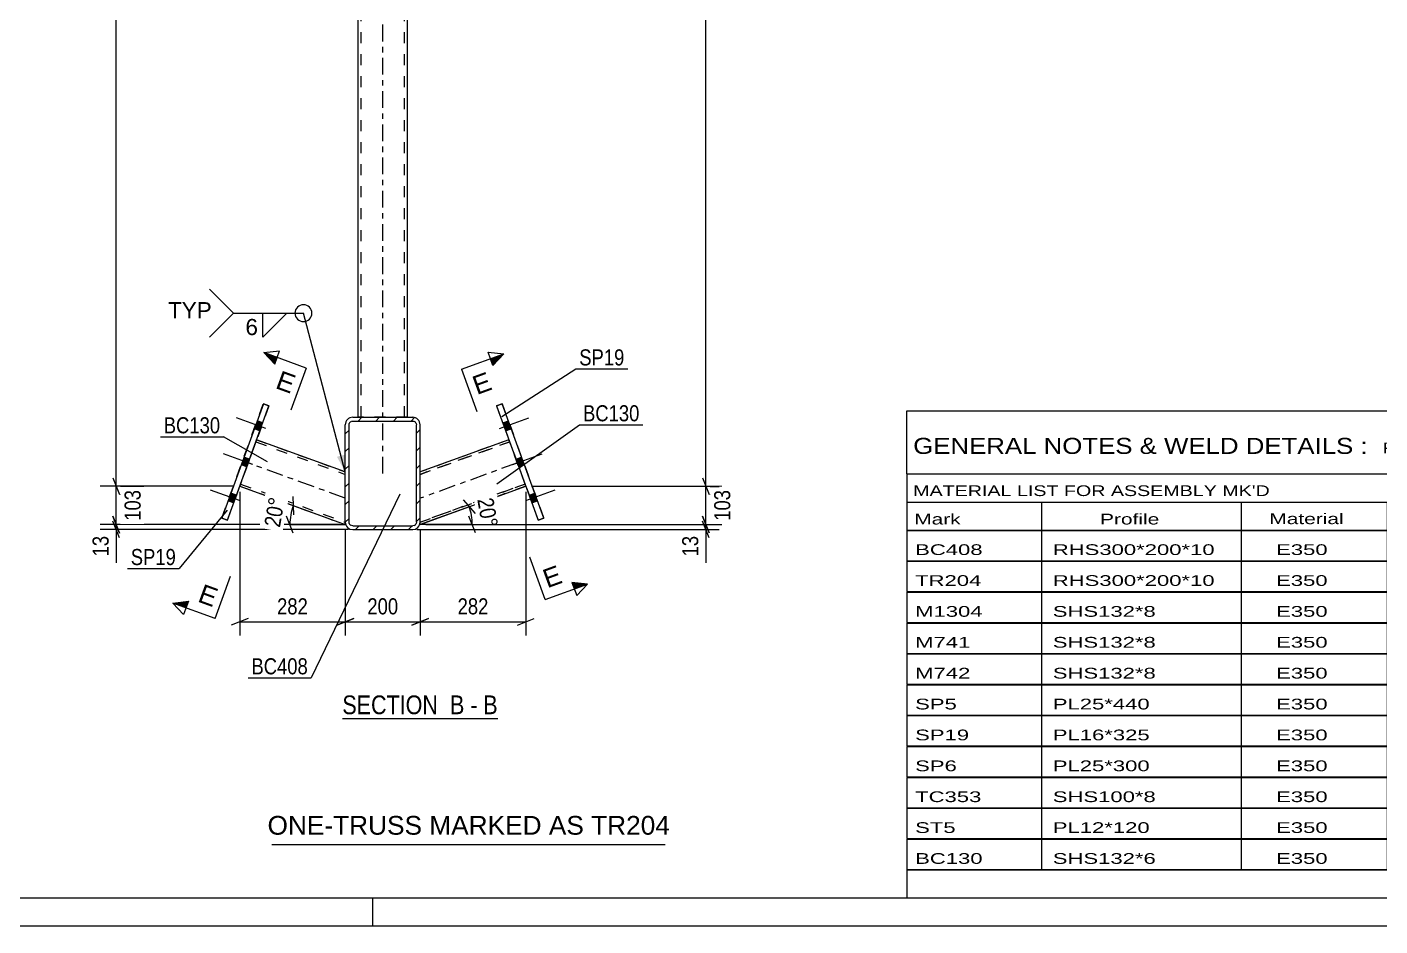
# Model space of a CAD drawing. Header units: millimetres. Extents: x 0 to 841, y 0 to 594.
# Drawn here: x 359.4 to 600.2, y 0 to 160.1 of the extents above; entities that cross this region are included whole.
import ezdxf

# ---------------------------------------------------------------- set-up
doc = ezdxf.new("R2010")
doc.units = ezdxf.units.MM
doc.linetypes.add('DXK_LINE_DOT2', pattern=[3.9198, 1.9599, -1.9599])
doc.linetypes.add('DXK_LINE_DOT3', pattern=[5.9187, 2.979, -0.9799, 0.9799, -0.9799])
doc.styles.add('Arial', font='ARIAL.TTF', dxfattribs={"height": 0.2})
doc.styles.add('Arial Narrow', font='ARIALN.TTF', dxfattribs={"height": 0.2})

# ---------------------------------------------------------------- blocks, each defined once
blk = doc.blocks.new('Unknown-570388081-1132')
at = {"color": 5, "linetype": 'Continuous'}
for p, q in [((5, 5), (836, 5)), ((421, 0), (421, 5)), ((0, 0), (841, 0))]:
    blk.add_line(p, q, dxfattribs=at)
blk = doc.blocks.new('Unknown-570388081-14 - 3584')
at = {"color": 6, "linetype": 'Continuous'}
blk.add_line((415.56, 36.96), (443.21, 36.96), dxfattribs=at)
at = {"color": 0, "linetype": 'Continuous'}
blk.add_wipeout([(433.67, 37.71), (433.67, 41.21), (415.56, 41.21), (415.56, 37.71)], dxfattribs=at)
at = {"color": 7, "linetype": 'Continuous', "style": 'Arial Narrow'}
blk.add_text('SECTION ', height=3.34, dxfattribs=at).set_placement((415.56, 37.71))
at = {"color": 0, "linetype": 'Continuous'}
blk.add_wipeout([(437.28, 37.71), (437.28, 41.21), (434.72, 41.21), (434.72, 37.71)], dxfattribs=at)
at = {"color": 7, "linetype": 'Continuous', "style": 'Arial Narrow'}
blk.add_text('B', height=3.34, dxfattribs=at).set_placement((434.72, 37.71))
at = {"color": 0, "linetype": 'Continuous'}
blk.add_wipeout([(439.6, 37.71), (439.6, 41.21), (438.33, 41.21), (438.33, 37.71)], dxfattribs=at)
at = {"color": 7, "linetype": 'Continuous', "style": 'Arial Narrow'}
blk.add_text('-', height=3.34, dxfattribs=at).set_placement((438.33, 37.71))
at = {"color": 0, "linetype": 'Continuous'}
blk.add_wipeout([(443.21, 37.71), (443.21, 41.21), (440.65, 41.21), (440.65, 37.71)], dxfattribs=at)
at = {"color": 7, "linetype": 'Continuous', "style": 'Arial Narrow'}
blk.add_text('B', height=3.34, dxfattribs=at).set_placement((440.65, 37.71))
blk = doc.blocks.new('Part-570388081-3654 - 3584')
at = {"color": 2, "linetype": 'Continuous'}
for p, q in [((445.2, 86.6), (429.41, 80.85)), ((429.41, 71.49), (448.21, 78.33)), ((429.41, 71.55), (429.41, 71.92)), ((429.41, 71.55), (429.41, 71.49)), ((429.41, 71.49), (429.41, 71.49))]:
    blk.add_line(p, q, dxfattribs=at)
at = {"color": 7, "linetype": 'DXK_LINE_DOT2'}
for p, q in [((445.2, 86.6), (429.41, 80.85)), ((429.41, 80.42), (445.34, 86.22)), ((445.34, 86.22), (429.41, 80.42)), ((448.21, 78.33), (445.2, 86.6)), ((429.41, 80.85), (429.41, 80.85)), ((429.41, 80.79), (429.41, 80.85)), ((429.41, 71.92), (429.41, 80.85)), ((429.41, 80.42), (429.41, 80.42)), ((429.41, 71.91), (448.07, 78.7)), ((448.07, 78.7), (429.41, 71.91)), ((448.21, 78.33), (429.41, 71.49)), ((429.41, 71.91), (429.41, 71.91)), ((429.41, 71.49), (429.41, 71.49))]:
    blk.add_line(p, q, dxfattribs=at)
at = {"color": 7, "linetype": 'DXK_LINE_DOT3'}
blk.add_line((446.7, 82.46), (429.41, 76.17), dxfattribs=at)
blk = doc.blocks.new('Part-570388081-3595 - 3584')
at = {"linetype": 'Continuous'}
h = blk.add_hatch(dxfattribs=at)
h.set_pattern_fill('', scale=0.7, style=0, pattern_type=0)
h.set_pattern_definition([(45, (416.0813, 71.9194), (-1.57154, 1.57154), [])])
h.paths.add_polyline_path([(416.08, 89.25), (416.08, 71.92), (416.18, 71.41), (416.47, 70.98), (416.9, 70.69), (417.41, 70.59), (428.08, 70.59), (428.59, 70.69), (429.02, 70.98), (429.31, 71.41), (429.41, 71.92), (429.41, 89.25), (429.31, 89.76), (429.02, 90.2), (428.59, 90.48), (428.08, 90.59), (417.41, 90.59), (416.9, 90.48), (416.47, 90.2), (416.18, 89.76)])
h.paths.add_polyline_path([(416.94, 89.72), (417.16, 89.87), (417.41, 89.92), (428.08, 89.92), (428.34, 89.87), (428.55, 89.72), (428.7, 89.51), (428.75, 89.25), (428.75, 71.92), (428.7, 71.66), (428.55, 71.45), (428.34, 71.3), (428.08, 71.25), (417.41, 71.25), (417.16, 71.3), (416.94, 71.45), (416.8, 71.66), (416.75, 71.92), (416.75, 89.25), (416.8, 89.51)])
at = {"color": 2, "linetype": 'Continuous'}
for p, q in [((416.18, 89.76), (416.08, 89.25)), ((416.08, 89.25), (416.08, 89.25)), ((416.08, 71.92), (416.08, 89.25)), ((416.75, 89.25), (416.8, 89.51)), ((416.75, 89.25), (416.75, 89.25)), ((416.75, 71.92), (416.75, 89.25)), ((417.41, 90.59), (416.9, 90.48)), ((417.16, 89.87), (417.41, 89.92)), ((417.41, 90.59), (417.41, 90.59)), ((417.41, 90.59), (428.08, 90.59)), ((417.41, 89.92), (417.41, 89.92)), ((417.41, 89.92), (428.08, 89.92)), ((428.08, 90.59), (428.08, 90.59)), ((428.59, 90.48), (428.08, 90.59)), ((428.08, 89.92), (428.08, 89.92)), ((428.08, 89.92), (428.34, 89.87)), ((428.7, 89.51), (428.75, 89.25)), ((428.75, 89.25), (428.75, 89.25)), ((428.75, 71.92), (428.75, 89.25)), ((429.41, 89.25), (429.31, 89.76)), ((429.41, 89.25), (429.41, 89.25)), ((429.41, 71.92), (429.41, 89.25)), ((416.08, 71.92), (416.08, 71.92)), ((416.08, 71.92), (416.18, 71.41)), ((416.75, 71.92), (416.75, 71.92)), ((416.8, 71.66), (416.75, 71.92)), ((416.9, 70.69), (417.41, 70.59)), ((417.41, 71.25), (417.16, 71.3)), ((417.41, 71.25), (417.41, 71.25)), ((417.41, 71.25), (428.08, 71.25)), ((417.41, 70.59), (417.41, 70.59)), ((417.41, 70.59), (428.08, 70.59)), ((428.34, 71.3), (428.08, 71.25)), ((428.08, 71.25), (428.08, 71.25)), ((428.08, 70.59), (428.59, 70.69)), ((428.08, 70.59), (428.08, 70.59)), ((428.75, 71.92), (428.7, 71.66)), ((428.75, 71.92), (428.75, 71.92)), ((429.31, 71.41), (429.41, 71.92)), ((429.41, 71.92), (429.41, 71.92))]:
    blk.add_line(p, q, dxfattribs=at)
for centre, radius, start, end in [((417.41, 89.25), 1.33, 112.5, 157.5), ((417.41, 89.25), 0.667, 112.5, 157.5), ((428.08, 89.25), 0.667, 22.5, 67.5), ((428.08, 89.25), 1.33, 22.5, 67.5), ((417.41, 71.92), 1.33, 202.5, 247.5), ((417.41, 71.92), 0.667, 202.5, 247.5), ((428.08, 71.92), 0.667, 292.5, 337.5), ((428.08, 71.92), 1.33, 292.5, 337.5)]:
    blk.add_arc(centre, radius, start, end, dxfattribs=at)
blk = doc.blocks.new('Part-570388081-3605 - 3584')
at = {"color": 7, "linetype": 'DXK_LINE_DOT3'}
blk.add_line((422.75, 80.59), (422.75, 293.25), dxfattribs=at)
at = {"color": 2, "linetype": 'Continuous'}
for p, q in [((418.35, 283.25), (418.35, 208.15)), ((427.15, 208.15), (427.15, 283.25)), ((418.35, 186.14), (418.35, 186.73)), ((427.15, 186.14), (427.15, 186.73)), ((418.35, 90.59), (418.35, 165.69)), ((427.15, 90.59), (427.15, 165.69))]:
    blk.add_line(p, q, dxfattribs=at)
at = {"color": 7, "linetype": 'DXK_LINE_DOT2'}
for p, q in [((418.35, 283.25), (427.15, 283.25)), ((418.43, 283.25), (418.35, 283.25)), ((418.88, 90.59), (418.88, 283.25)), ((426.61, 90.59), (426.61, 283.25)), ((418.35, 186.73), (418.35, 208.15)), ((427.15, 186.73), (427.15, 208.15)), ((418.35, 165.69), (418.35, 186.14)), ((427.15, 165.69), (427.15, 186.14)), ((418.35, 90.59), (418.35, 90.59)), ((418.35, 90.59), (427.15, 90.59)), ((427.15, 90.59), (418.35, 90.59)), ((418.35, 90.59), (418.35, 90.59)), ((418.88, 90.59), (418.88, 90.59)), ((426.61, 90.59), (426.61, 90.59)), ((427.15, 90.59), (427.15, 90.59)), ((427.15, 90.59), (427.15, 90.59))]:
    blk.add_line(p, q, dxfattribs=at)
blk = doc.blocks.new('Bolt-570388081-3616 - 3584')
at = {"linetype": 'Continuous'}
for points in [[(444.12, 89.57), (444.62, 88.19), (445.62, 88.56), (445.12, 89.94)], [(444.12, 89.57), (444.62, 88.19), (445.62, 88.56), (445.12, 89.94)], [(444.12, 89.57), (444.62, 88.19), (445.62, 88.56), (445.12, 89.94)], [(446.45, 83.15), (446.95, 81.77), (447.96, 82.14), (447.45, 83.51)], [(446.45, 83.15), (446.95, 81.77), (447.96, 82.14), (447.45, 83.51)], [(448.79, 76.73), (449.29, 75.35), (450.29, 75.71), (449.79, 77.09)], [(448.79, 76.73), (449.29, 75.35), (450.29, 75.71), (449.79, 77.09)], [(448.79, 76.73), (449.29, 75.35), (450.29, 75.71), (449.79, 77.09)]]:
    blk.add_hatch(color=1, dxfattribs=at).paths.add_polyline_path(points)
at = {"color": 1, "linetype": 'Continuous'}
for p, q in [((443.55, 88.59), (448.75, 90.48)), ((443.55, 88.59), (448.75, 90.48)), ((443.55, 88.59), (448.75, 90.48)), ((444.12, 89.57), (445.12, 89.94)), ((444.12, 89.57), (445.12, 89.94)), ((444.12, 89.57), (445.12, 89.94)), ((444.62, 88.19), (445.62, 88.56)), ((444.62, 88.19), (445.62, 88.56)), ((444.62, 88.19), (445.62, 88.56)), ((445.89, 82.16), (451.09, 84.06)), ((445.89, 82.16), (451.09, 84.06)), ((446.45, 83.15), (447.45, 83.51)), ((446.45, 83.15), (447.45, 83.51)), ((446.95, 81.77), (447.96, 82.14)), ((446.95, 81.77), (447.96, 82.14)), ((448.23, 75.74), (453.43, 77.64)), ((448.23, 75.74), (453.43, 77.64)), ((448.23, 75.74), (453.43, 77.64)), ((448.79, 76.73), (449.79, 77.09)), ((448.79, 76.73), (449.79, 77.09)), ((448.79, 76.73), (449.79, 77.09)), ((449.29, 75.35), (450.29, 75.71)), ((449.29, 75.35), (450.29, 75.71)), ((449.29, 75.35), (450.29, 75.71))]:
    blk.add_line(p, q, dxfattribs=at)
blk = doc.blocks.new('Bolt-570388081-3617 - 3584')
at = {"linetype": 'Continuous'}
for points in [[(400.88, 88.19), (401.38, 89.57), (400.38, 89.94), (399.88, 88.56)], [(400.88, 88.19), (401.38, 89.57), (400.38, 89.94), (399.88, 88.56)], [(400.88, 88.19), (401.38, 89.57), (400.38, 89.94), (399.88, 88.56)], [(398.54, 81.77), (399.04, 83.15), (398.04, 83.51), (397.54, 82.14)], [(398.54, 81.77), (399.04, 83.15), (398.04, 83.51), (397.54, 82.14)], [(396.2, 75.35), (396.71, 76.73), (395.7, 77.09), (395.2, 75.71)], [(396.2, 75.35), (396.71, 76.73), (395.7, 77.09), (395.2, 75.71)], [(396.2, 75.35), (396.71, 76.73), (395.7, 77.09), (395.2, 75.71)]]:
    blk.add_hatch(color=1, dxfattribs=at).paths.add_polyline_path(points)
at = {"color": 1, "linetype": 'Continuous'}
for p, q in [((401.94, 88.58), (396.74, 90.48)), ((401.94, 88.58), (396.74, 90.48)), ((401.94, 88.58), (396.74, 90.48)), ((401.38, 89.57), (400.38, 89.94)), ((401.38, 89.57), (400.38, 89.94)), ((401.38, 89.57), (400.38, 89.94)), ((400.88, 88.19), (399.88, 88.56)), ((400.88, 88.19), (399.88, 88.56)), ((400.88, 88.19), (399.88, 88.56)), ((399.61, 82.16), (394.41, 84.06)), ((399.61, 82.16), (394.41, 84.06)), ((398.54, 81.77), (397.54, 82.14)), ((398.54, 81.77), (397.54, 82.14)), ((399.04, 83.15), (398.04, 83.51)), ((399.04, 83.15), (398.04, 83.51)), ((397.27, 75.74), (392.07, 77.63)), ((397.27, 75.74), (392.07, 77.63)), ((397.27, 75.74), (392.07, 77.63)), ((396.71, 76.73), (395.7, 77.09)), ((396.71, 76.73), (395.7, 77.09)), ((396.71, 76.73), (395.7, 77.09)), ((396.2, 75.35), (395.2, 75.71)), ((396.2, 75.35), (395.2, 75.71)), ((396.2, 75.35), (395.2, 75.71))]:
    blk.add_line(p, q, dxfattribs=at)
blk = doc.blocks.new('Part-570388081-3639 - 3584')
at = {"color": 2, "linetype": 'Continuous'}
for p, q in [((444, 93.01), (443, 92.64)), ((443, 92.64), (450.41, 72.28)), ((443, 92.64), (443, 92.64)), ((451.41, 72.65), (444, 93.01)), ((444, 93.01), (444, 93.01)), ((450.41, 72.28), (451.41, 72.65)), ((450.41, 72.28), (450.41, 72.28)), ((451.41, 72.65), (451.41, 72.65))]:
    blk.add_line(p, q, dxfattribs=at)
at = {"color": 7, "linetype": 'DXK_LINE_DOT2'}
for p, q in [((443, 92.64), (444, 93.01)), ((443, 92.64), (450.41, 72.28)), ((444, 93.01), (451.41, 72.65)), ((451.41, 72.65), (450.41, 72.28))]:
    blk.add_line(p, q, dxfattribs=at)
blk = doc.blocks.new('Part-570388081-3644 - 3584')
at = {"color": 2, "linetype": 'Continuous'}
for p, q in [((401.5, 93), (394.09, 72.64)), ((395.09, 72.28), (402.5, 92.64)), ((402.5, 92.64), (401.5, 93)), ((401.5, 93), (401.5, 93)), ((402.5, 92.64), (402.5, 92.64)), ((394.09, 72.64), (395.09, 72.28)), ((394.09, 72.64), (394.09, 72.64)), ((395.09, 72.28), (395.09, 72.28))]:
    blk.add_line(p, q, dxfattribs=at)
at = {"color": 7, "linetype": 'DXK_LINE_DOT2'}
for p, q in [((394.09, 72.64), (401.5, 93)), ((402.5, 92.64), (395.09, 72.28)), ((401.5, 93), (402.5, 92.64)), ((395.09, 72.28), (394.09, 72.64))]:
    blk.add_line(p, q, dxfattribs=at)
blk = doc.blocks.new('Part-570388081-3689 - 3584')
at = {"color": 7, "linetype": 'DXK_LINE_DOT2'}
for p, q in [((400.3, 86.59), (397.29, 78.33)), ((400.16, 86.22), (416.08, 80.42)), ((400.16, 86.22), (416.08, 80.42)), ((400.3, 86.59), (416.08, 80.85)), ((416.08, 80.85), (416.08, 80.85)), ((416.08, 80.78), (416.08, 80.85)), ((416.08, 71.92), (416.08, 80.85)), ((416.08, 80.42), (416.08, 80.42)), ((397.29, 78.33), (416.08, 71.48)), ((397.42, 78.7), (416.08, 71.91)), ((397.42, 78.7), (416.08, 71.91)), ((416.08, 71.91), (416.08, 71.91)), ((416.08, 71.48), (416.08, 71.48))]:
    blk.add_line(p, q, dxfattribs=at)
at = {"color": 2, "linetype": 'Continuous'}
for p, q in [((416.08, 80.85), (400.3, 86.59)), ((397.29, 78.33), (416.08, 71.48)), ((416.08, 71.48), (416.08, 71.92)), ((416.08, 71.48), (416.08, 71.48))]:
    blk.add_line(p, q, dxfattribs=at)
at = {"color": 7, "linetype": 'DXK_LINE_DOT3'}
blk.add_line((416.08, 76.17), (398.79, 82.46), dxfattribs=at)
blk = doc.blocks.new('StraightDimension-570388081-3805 - 3584')
at = {"color": 7, "linetype": 'Continuous'}
for p, q in [((374.71, 72.98), (375.91, 69.98)), ((415.08, 71.48), (372.46, 71.48)), ((416.68, 70.59), (372.46, 70.59)), ((375.91, 69.09), (374.71, 72.09)), ((375.31, 70.59), (375.31, 71.48))]:
    blk.add_line(p, q, dxfattribs=at)
at = {"color": 0}
blk.add_wipeout([(374.56, 70.06), (370.36, 70.06), (370.36, 65.21), (374.56, 65.21)], dxfattribs=at)
at = {"color": 7, "linetype": 'Continuous'}
blk.add_line((375.31, 70.59), (375.31, 64.68), dxfattribs=at)
blk.add_line((375.31, 70.59), (375.31, 64.68), dxfattribs=at)
at = {"color": 3, "style": 'Arial Narrow'}
blk.add_text('13', height=2.863, rotation=90.0002, dxfattribs=at).set_placement((373.96, 65.81))
blk = doc.blocks.new('StraightDimension-570388081-3877 - 3584')
at = {"color": 7, "linetype": 'Continuous'}
for p, q in [((416.08, 70.48), (416.08, 51.74)), ((429.41, 70.49), (429.41, 51.74)), ((417.58, 54.74), (414.58, 53.54)), ((416.08, 54.14), (429.41, 54.14)), ((427.91, 53.54), (430.91, 54.74))]:
    blk.add_line(p, q, dxfattribs=at)
at = {"color": 0}
blk.add_wipeout([(426.09, 54.89), (426.09, 59.09), (419.41, 59.09), (419.41, 54.89)], dxfattribs=at)
at = {"color": 3, "style": 'Arial Narrow'}
blk.add_text('200', height=2.863, dxfattribs=at).set_placement((420.01, 55.49))
blk = doc.blocks.new('StraightDimension-570388081-3887 - 3584')
at = {"color": 7, "linetype": 'Continuous'}
for p, q in [((397.29, 77.33), (397.29, 51.74)), ((416.08, 70.48), (416.08, 51.74)), ((398.79, 54.74), (395.79, 53.54)), ((397.29, 54.14), (416.08, 54.14)), ((414.58, 53.54), (417.58, 54.74))]:
    blk.add_line(p, q, dxfattribs=at)
at = {"color": 0}
blk.add_wipeout([(410.03, 54.89), (410.03, 59.09), (403.34, 59.09), (403.34, 54.89)], dxfattribs=at)
at = {"color": 3, "style": 'Arial Narrow'}
blk.add_text('282', height=2.863, dxfattribs=at).set_placement((403.94, 55.49))
blk = doc.blocks.new('AngleDimension-570388081-3898 - 3584')
at = {"color": 7, "linetype": 'Continuous'}
for p, q in [((438.13, 74.66), (429.41, 71.49)), ((437.05, 75.86), (439.2, 73.45)), ((439.28, 69.99), (438.08, 72.99)), ((438.68, 71.49), (429.41, 71.49)), ((430.41, 71.49), (438.68, 71.49))]:
    blk.add_line(p, q, dxfattribs=at)
blk.add_arc((429.41, 71.49), 9.27, 0, 20, dxfattribs=at)
at = {"color": 0}
blk.add_wipeout([(439.99, 70.07), (444.13, 70.8), (443.01, 77.16), (438.87, 76.43)], dxfattribs=at)
at = {"color": 3, "style": 'Arial Narrow'}
blk.add_text('20°', height=2.863, rotation=-80.0021, dxfattribs=at).set_placement((439.56, 75.95))
blk = doc.blocks.new('StraightDimension-570388081-3815 - 3584')
at = {"color": 7, "linetype": 'Continuous'}
for p, q in [((374.71, 79.83), (375.91, 76.83)), ((396.29, 78.33), (372.91, 78.33)), ((375.31, 71.48), (375.31, 78.33)), ((375.91, 69.98), (374.71, 72.98)), ((415.08, 71.48), (372.91, 71.48))]:
    blk.add_line(p, q, dxfattribs=at)
at = {"color": 0}
blk.add_wipeout([(380.26, 78.25), (376.06, 78.25), (376.06, 71.56), (380.26, 71.56)], dxfattribs=at)
at = {"color": 3, "style": 'Arial Narrow'}
blk.add_text('103', height=2.863, rotation=90.0002, dxfattribs=at).set_placement((379.66, 72.16))
blk = doc.blocks.new('StraightDimension-570388081-3751 - 3584')
at = {"color": 7, "linetype": 'Continuous'}
for p, q in [((479.65, 72.99), (480.85, 69.99)), ((428.81, 70.59), (482.65, 70.59)), ((430.41, 71.49), (482.65, 71.49)), ((480.85, 69.09), (479.65, 72.09)), ((480.25, 70.59), (480.25, 71.49))]:
    blk.add_line(p, q, dxfattribs=at)
at = {"color": 0}
blk.add_wipeout([(479.5, 70.06), (475.3, 70.06), (475.3, 65.21), (479.5, 65.21)], dxfattribs=at)
at = {"color": 7, "linetype": 'Continuous'}
blk.add_line((480.25, 70.59), (480.25, 64.68), dxfattribs=at)
blk.add_line((480.25, 70.59), (480.25, 64.68), dxfattribs=at)
at = {"color": 3, "style": 'Arial Narrow'}
blk.add_text('13', height=2.863, rotation=90.0002, dxfattribs=at).set_placement((478.9, 65.81))
blk = doc.blocks.new('StraightDimension-570388081-3825 - 3584')
at = {"color": 7, "linetype": 'Continuous'}
for p, q in [((375.91, 294.35), (374.71, 297.35)), ((415.08, 295.85), (372.46, 295.85)), ((375.31, 78.33), (375.31, 295.85)), ((374.71, 79.83), (375.91, 76.83)), ((396.29, 78.33), (372.46, 78.33))]:
    blk.add_line(p, q, dxfattribs=at)
at = {"color": 0}
blk.add_wipeout([(374.56, 191.34), (370.36, 191.34), (370.36, 182.83), (374.56, 182.83)], dxfattribs=at)
at = {"color": 3, "style": 'Arial Narrow'}
blk.add_text('3263', height=2.863, rotation=90.0002, dxfattribs=at).set_placement((373.96, 183.43))
blk = doc.blocks.new('StraightDimension-570388081-3761 - 3584')
at = {"color": 7, "linetype": 'Continuous'}
for p, q in [((479.65, 79.83), (480.85, 76.83)), ((449.21, 78.33), (483.1, 78.33)), ((480.25, 71.49), (480.25, 78.33)), ((480.85, 69.99), (479.65, 72.99)), ((430.41, 71.49), (483.1, 71.49))]:
    blk.add_line(p, q, dxfattribs=at)
at = {"color": 0}
blk.add_wipeout([(485.2, 78.25), (481, 78.25), (481, 71.56), (485.2, 71.56)], dxfattribs=at)
at = {"color": 3, "style": 'Arial Narrow'}
blk.add_text('103', height=2.863, rotation=90.0002, dxfattribs=at).set_placement((484.6, 72.16))
blk = doc.blocks.new('StraightDimension-570388081-3771 - 3584')
at = {"color": 7, "linetype": 'Continuous'}
for p, q in [((480.85, 294.35), (479.65, 297.35)), ((430.41, 295.85), (482.65, 295.85)), ((480.25, 78.33), (480.25, 295.85)), ((479.65, 79.83), (480.85, 76.83)), ((449.21, 78.33), (482.65, 78.33))]:
    blk.add_line(p, q, dxfattribs=at)
at = {"color": 0}
blk.add_wipeout([(479.5, 191.34), (475.3, 191.34), (475.3, 182.83), (479.5, 182.83)], dxfattribs=at)
at = {"color": 3, "style": 'Arial Narrow'}
blk.add_text('3263', height=2.863, rotation=90.0002, dxfattribs=at).set_placement((478.9, 183.43))
blk = doc.blocks.new('AngleDimension-570388081-3859 - 3584')
at = {"color": 7, "linetype": 'Continuous'}
for p, q in [((406.77, 76.47), (406.87, 73.24)), ((406.82, 74.86), (416.08, 71.48)), ((406.82, 69.98), (405.62, 72.98)), ((415.08, 71.48), (406.22, 71.48)), ((406.22, 71.48), (416.08, 71.48))]:
    blk.add_line(p, q, dxfattribs=at)
blk.add_arc((416.08, 71.48), 9.86, 160.0001, 180, dxfattribs=at)
at = {"color": 0}
blk.add_wipeout([(406.05, 76.53), (401.91, 77.26), (400.79, 70.9), (404.92, 70.17)], dxfattribs=at)
at = {"color": 3, "style": 'Arial Narrow'}
blk.add_text('20°', height=2.863, rotation=80.0021, dxfattribs=at).set_placement((404.44, 70.87))
blk = doc.blocks.new('StraightDimension-570388081-3867 - 3584')
at = {"color": 7, "linetype": 'Continuous'}
for p, q in [((448.21, 77.33), (448.21, 51.74)), ((429.41, 70.49), (429.41, 51.74)), ((430.91, 54.74), (427.91, 53.54)), ((429.41, 54.14), (448.21, 54.14)), ((446.71, 53.54), (449.71, 54.74))]:
    blk.add_line(p, q, dxfattribs=at)
at = {"color": 0}
blk.add_wipeout([(442.15, 54.89), (442.15, 59.09), (435.47, 59.09), (435.47, 54.89)], dxfattribs=at)
at = {"color": 3, "style": 'Arial Narrow'}
blk.add_text('282', height=2.863, dxfattribs=at).set_placement((436.07, 55.49))
blk = doc.blocks.new('Unknown-570388081-11262')
at = {"color": 7, "linetype": 'Continuous'}
for p, q in [((516, 91.75), (676, 91.75)), ((516, 80.5), (516, 91.75)), ((676, 91.75), (676, 80.5)), ((516, 80.5), (676, 80.5)), ((516, 80.5), (516, 75.5)), ((676, 80.5), (676, 75.5)), ((516, 75.5), (676, 75.5)), ((516, 75.5), (516, 70.5)), ((540, 75.5), (540, 70.5)), ((575.5, 75.5), (575.5, 70.5)), ((601.5, 75.5), (601.5, 70.5)), ((614.5, 75.5), (614.5, 70.5)), ((632, 75.5), (632, 70.5)), ((654, 75.5), (654, 70.5)), ((676, 75.5), (676, 70.5)), ((516, 70.5), (676, 70.5)), ((516, 70.45), (516, 65.05)), ((516, 70.45), (676, 70.45)), ((540, 70.5), (540, 65)), ((575.5, 70.5), (575.5, 65)), ((601.5, 70.5), (601.5, 65)), ((614.5, 70.5), (614.5, 65)), ((632, 70.5), (632, 65)), ((654, 70.5), (654, 65)), ((676, 70.45), (676, 65.05)), ((516, 65.05), (676, 65.05)), ((516, 64.95), (516, 59.55)), ((516, 64.95), (676, 64.95)), ((540, 65), (540, 59.5)), ((575.5, 65), (575.5, 59.5)), ((601.5, 65), (601.5, 59.5)), ((614.5, 65), (614.5, 59.5)), ((632, 65), (632, 59.5)), ((654, 65), (654, 59.5)), ((676, 64.95), (676, 59.55)), ((516, 59.55), (676, 59.55)), ((516, 59.45), (516, 54.05)), ((516, 59.45), (676, 59.45)), ((540, 59.5), (540, 54)), ((575.5, 59.5), (575.5, 54)), ((601.5, 59.5), (601.5, 54)), ((614.5, 59.5), (614.5, 54)), ((632, 59.5), (632, 54)), ((654, 59.5), (654, 54)), ((676, 59.45), (676, 54.05)), ((516, 54.05), (676, 54.05)), ((516, 53.95), (516, 48.55)), ((516, 53.95), (676, 53.95)), ((540, 54), (540, 48.5)), ((575.5, 54), (575.5, 48.5)), ((601.5, 54), (601.5, 48.5)), ((614.5, 54), (614.5, 48.5)), ((632, 54), (632, 48.5)), ((654, 54), (654, 48.5)), ((676, 53.95), (676, 48.55)), ((516, 48.55), (676, 48.55)), ((516, 48.45), (516, 43.05)), ((516, 48.45), (676, 48.45)), ((540, 48.5), (540, 43)), ((575.5, 48.5), (575.5, 43)), ((601.5, 48.5), (601.5, 43)), ((614.5, 48.5), (614.5, 43)), ((632, 48.5), (632, 43)), ((654, 48.5), (654, 43)), ((676, 48.45), (676, 43.05)), ((516, 43.05), (676, 43.05)), ((516, 42.95), (516, 37.55)), ((516, 42.95), (676, 42.95)), ((540, 43), (540, 37.5)), ((575.5, 43), (575.5, 37.5)), ((601.5, 43), (601.5, 37.5)), ((614.5, 43), (614.5, 37.5)), ((632, 43), (632, 37.5)), ((654, 43), (654, 37.5)), ((676, 42.95), (676, 37.55)), ((516, 37.55), (676, 37.55)), ((516, 37.45), (516, 32.05)), ((516, 37.45), (676, 37.45)), ((540, 37.5), (540, 32)), ((575.5, 37.5), (575.5, 32)), ((601.5, 37.5), (601.5, 32)), ((614.5, 37.5), (614.5, 32)), ((632, 37.5), (632, 32)), ((654, 37.5), (654, 32)), ((676, 37.45), (676, 32.05)), ((516, 32.05), (676, 32.05)), ((516, 31.95), (516, 26.55)), ((516, 31.95), (676, 31.95)), ((540, 32), (540, 26.5)), ((575.5, 32), (575.5, 26.5)), ((601.5, 32), (601.5, 26.5)), ((614.5, 32), (614.5, 26.5)), ((632, 32), (632, 26.5)), ((654, 32), (654, 26.5)), ((676, 31.95), (676, 26.55)), ((516, 26.55), (676, 26.55)), ((540, 26.5), (540, 21)), ((575.5, 26.5), (575.5, 21)), ((601.5, 26.5), (601.5, 21)), ((614.5, 26.5), (614.5, 21)), ((632, 26.5), (632, 21)), ((654, 26.5), (654, 21)), ((516, 26.45), (516, 21.05)), ((516, 26.45), (676, 26.45)), ((676, 26.45), (676, 21.05)), ((516, 21.05), (676, 21.05)), ((516, 20.95), (516, 15.55)), ((516, 20.95), (676, 20.95)), ((540, 21), (540, 15.5)), ((575.5, 21), (575.5, 15.5)), ((601.5, 21), (601.5, 15.5)), ((614.5, 21), (614.5, 15.5)), ((632, 21), (632, 15.5)), ((654, 21), (654, 15.5)), ((676, 20.95), (676, 15.55)), ((516, 15.55), (676, 15.55)), ((516, 15.45), (516, 10.05)), ((516, 15.45), (676, 15.45)), ((540, 15.5), (540, 10)), ((575.5, 15.5), (575.5, 10)), ((601.5, 15.5), (601.5, 10)), ((614.5, 15.5), (614.5, 10)), ((632, 15.5), (632, 10)), ((654, 15.5), (654, 10)), ((676, 15.45), (676, 10.05)), ((516, 10.05), (676, 10.05)), ((516, 10), (676, 10)), ((516, 10), (516, 5)), ((632, 10), (632, 5)), ((654, 10), (654, 5)), ((676, 10), (676, 5)), ((516, 5), (676, 5))]:
    blk.add_line(p, q, dxfattribs=at)
at = {"color": 7, "style": 'Arial Narrow'}
for s, height, width, p in [('GENERAL NOTES & WELD DETAILS :', 2.8633, 1.4, (517.15, 84.06)), ('REFER TYP DRAWING TYP-01', 1.9089, 1.6, (600.7, 84.16)), ("MATERIAL LIST FOR ASSEMBLY MK'D", 1.9089, 1.6, (517.15, 76.56)), ('TR204', 1.909, 1.794707, (609.9, 76.47)), ('1', 1.91, 1.794707, (638.08, 76.56)), ('No. Required', 1.9089, 1.6, (647.41, 76.56)), ('Mark', 1.909, 1.7, (517.34, 71.5)), ('Profile', 1.909, 1.7, (550.41, 71.5)), ('Material', 1.909, 1.7, (580.54, 71.56)), ('No.', 1.909, 1.7, (605.5, 71.56)), ('Length', 1.909, 1.7, (616, 71.56)), ('Area', 1.909, 1.7, (638.5, 71.56)), ('Weight', 1.909, 1.7, (658, 71.56))]:
    blk.add_text(s, height=height, dxfattribs=dict(at, width=width)).set_placement(p)
at = {"color": 7, "linetype": 'Continuous', "style": 'Arial Narrow'}
for s, height, width, p in [('BC408', 1.909, 1.794707, (517.5, 66.06)), ('RHS300*200*10', 1.9089, 1.794707, (542, 66.06)), ('E350', 1.909, 1.794707, (581.74, 66.06)), ('1', 1.91, 1.794707, (605.86, 66.06)), ('7449', 1.909, 1.794707, (618.58, 66.06)), ('7.4', 1.909, 1.794707, (642.32, 66.06)), ('561.4', 1.909, 1.794707, (658.96, 66.06)), ('TR204', 1.909, 1.794707, (517.5, 60.56)), ('RHS300*200*10', 1.9089, 1.794707, (542, 60.56)), ('E350', 1.909, 1.794707, (581.74, 60.56)), ('1', 1.91, 1.794707, (605.86, 60.56)), ('7449', 1.909, 1.794707, (618.58, 60.56)), ('7.4', 1.909, 1.794707, (642.32, 60.56)), ('561.4', 1.909, 1.794707, (658.96, 60.56)), ('M1304', 1.909, 1.794707, (517.5, 55.06)), ('SHS132*8', 1.909, 1.794707, (542, 55.06)), ('E350', 1.909, 1.794707, (581.74, 55.06)), ('3', 1.91, 1.794707, (605.86, 55.06)), ('2890', 1.909, 1.794707, (618.58, 55.06)), ('1.5', 1.909, 1.794707, (642.32, 55.06)), ('270.1', 1.909, 1.794707, (658.96, 55.06)), ('M741', 1.909, 1.794707, (517.5, 49.56)), ('SHS132*8', 1.909, 1.794707, (542, 49.56)), ('E350', 1.909, 1.794707, (581.74, 49.56)), ('2', 1.91, 1.794707, (605.86, 49.56)), ('2009', 1.909, 1.794707, (618.58, 49.56)), ('1.0', 1.909, 1.794707, (642.32, 49.56)), ('117.3', 1.909, 1.794707, (658.96, 49.56)), ('M742', 1.909, 1.794707, (517.5, 44.06)), ('SHS132*8', 1.909, 1.794707, (542, 44.06)), ('E350', 1.909, 1.794707, (581.74, 44.06)), ('2', 1.91, 1.794707, (605.86, 44.06)), ('1973', 1.909, 1.794707, (618.58, 44.06)), ('1.0', 1.909, 1.794707, (642.32, 44.06)), ('116.7', 1.909, 1.794707, (658.96, 44.06)), ('SP5', 1.909, 1.794707, (517.5, 38.56)), ('PL25*440', 1.909, 1.794707, (542, 38.56)), ('E350', 1.909, 1.794707, (581.74, 38.56)), ('2', 1.91, 1.794707, (605.86, 38.56)), ('540', 1.909, 1.794707, (620.77, 38.56)), ('0.5', 1.909, 1.794707, (642.32, 38.56)), ('93.3', 1.909, 1.794707, (661.14, 38.56)), ('SP19', 1.909, 1.794707, (517.5, 33.06)), ('PL16*325', 1.909, 1.794707, (542, 33.06)), ('E350', 1.909, 1.794707, (581.74, 33.06)), ('4', 1.91, 1.794707, (605.86, 33.06)), ('325', 1.909, 1.794707, (620.77, 33.06)), ('0.2', 1.909, 1.794707, (642.32, 33.06)), ('53.1', 1.909, 1.794707, (661.14, 33.06)), ('SP6', 1.909, 1.794707, (517.5, 27.56)), ('PL25*300', 1.909, 1.794707, (542, 27.56)), ('E350', 1.909, 1.794707, (581.74, 27.56)), ('2', 1.91, 1.794707, (605.86, 27.56)), ('440', 1.909, 1.794707, (620.77, 27.56)), ('0.3', 1.909, 1.794707, (642.32, 27.56)), ('51.8', 1.909, 1.794707, (661.14, 27.56)), ('TC353', 1.909, 1.794707, (517.5, 22.06)), ('SHS100*8', 1.909, 1.794707, (542, 22.06)), ('E350', 1.909, 1.794707, (581.74, 22.06)), ('2', 1.91, 1.794707, (605.86, 22.06)), ('580', 1.909, 1.794707, (620.77, 22.06)), ('0.2', 1.909, 1.794707, (642.32, 22.06)), ('26.0', 1.909, 1.794707, (661.14, 22.06)), ('ST5', 1.909, 1.794707, (517.5, 16.56)), ('PL12*120', 1.909, 1.794707, (542, 16.56)), ('E350', 1.909, 1.794707, (581.74, 16.56)), ('32', 1.909, 1.794707, (604.76, 16.56)), ('120', 1.909, 1.794707, (620.77, 16.56)), ('0.0', 1.909, 1.794707, (642.32, 16.56)), ('21.4', 1.909, 1.794707, (661.14, 16.56)), ('BC130', 1.909, 1.794707, (517.5, 11.06)), ('SHS132*6', 1.909, 1.794707, (542, 11.06)), ('E350', 1.909, 1.794707, (581.74, 11.06)), ('2', 1.91, 1.794707, (605.86, 11.06)), ('300', 1.909, 1.794707, (620.77, 11.06)), ('0.1', 1.909, 1.794707, (642.32, 11.06)), ('13.1', 1.909, 1.794707, (661.14, 11.06)), ('Total', 1.909, 1.7, (618.33, 6.5)), ('27.3', 1.909, 1.794707, (639.64, 6.5)), ('1885.4', 1.909, 1.794707, (656.77, 6.5))]:
    blk.add_text(s, height=height, dxfattribs=dict(at, width=width)).set_placement(p)
blk = doc.blocks.new('Unknown-570388081-11263')
at = {"color": 7, "linetype": 'Continuous'}
blk.add_line((403, 14.5), (473, 14.5), dxfattribs=at)
at = {"color": 7, "style": 'Arial'}
blk.add_text('ONE-TRUSS MARKED AS TR204', height=3.3428, dxfattribs=at).set_placement((402.24, 16.25))
blk = doc.blocks.new('WeldMark-570388081-3919 - 3584')
at = {"linetype": 'Continuous'}
blk.add_hatch(color=30, dxfattribs=at).paths.add_polyline_path([(416.04, 83.94), (416.08, 80.85), (414.59, 83.56)])
at = {"color": 3, "linetype": 'Continuous'}
for q in [(391.92, 113.42), (391.92, 104.85)]:
    blk.add_line((396.21, 109.13), q, dxfattribs=at)
at = {"color": 30, "linetype": 'Continuous'}
blk.add_line((416.08, 80.85), (408.63, 109.13), dxfattribs=at)
at = {"color": 3, "linetype": 'Continuous'}
for start, end in [(90, 270), (270, 90)]:
    blk.add_arc((408.63, 109.13), 1.5, start, end, dxfattribs=at)
at = {"color": 0}
blk.add_wipeout([(400.73, 105.03), (400.73, 108.43), (398.11, 108.43), (398.11, 105.03)], dxfattribs=at)
at = {"color": 30, "linetype": 'Continuous'}
blk.add_line((396.21, 109.13), (408.63, 109.13), dxfattribs=at)
at = {"color": 3, "linetype": 'Continuous'}
for p, q in [((401.39, 109.13), (405.68, 109.13)), ((405.68, 109.13), (401.39, 104.85)), ((401.39, 104.85), (401.39, 109.13))]:
    blk.add_line(p, q, dxfattribs=at)
at = {"color": 3, "style": 'Arial'}
blk.add_text('6', height=2.87, dxfattribs=at).set_placement((398.31, 105.23))
at = {"color": 0, "linetype": 'Continuous'}
blk.add_wipeout([(392.31, 108.23), (392.31, 111.23), (384.53, 111.23), (384.53, 108.23)], dxfattribs=at)
blk.add_wipeout([(392.31, 108.23), (392.31, 111.23), (384.53, 111.23), (384.53, 108.23)], dxfattribs=at)
at = {"color": 3, "linetype": 'Continuous', "style": 'Arial'}
blk.add_text('TYP', height=2.865, dxfattribs=at).set_placement((384.53, 108.23))
blk = doc.blocks.new('Mark-570388081-3591 - 3584')
at = {"color": 0}
blk.add_wipeout([(409.43, 44.81), (409.43, 47.81), (399.38, 47.81), (399.38, 44.81)], dxfattribs=at)
blk.add_wipeout([(409.43, 44.81), (409.43, 47.81), (399.38, 47.81), (399.38, 44.81)], dxfattribs=at)
at = {"color": 30, "linetype": 'Continuous'}
for p in [(425.77, 76.87), (398.78, 44.21)]:
    blk.add_line(p, (410.03, 44.21), dxfattribs=at)
at = {"color": 3, "style": 'Arial Narrow'}
blk.add_text('BC408', height=2.863, dxfattribs=at).set_placement((399.38, 44.81))
blk = doc.blocks.new('Mark-570388081-3635 - 3584')
at = {"color": 0}
blk.add_wipeout([(465.76, 99.82), (465.76, 102.82), (457.72, 102.82), (457.72, 99.82)], dxfattribs=at)
blk.add_wipeout([(465.76, 99.82), (465.76, 102.82), (457.72, 102.82), (457.72, 99.82)], dxfattribs=at)
at = {"color": 30, "linetype": 'Continuous'}
for p, q in [((443.96, 90.7), (457.12, 99.22)), ((457.12, 99.22), (466.36, 99.22))]:
    blk.add_line(p, q, dxfattribs=at)
at = {"color": 3, "style": 'Arial Narrow'}
blk.add_text('SP19', height=2.863, dxfattribs=at).set_placement((457.72, 99.82))
blk = doc.blocks.new('Mark-570388081-3640 - 3584')
at = {"color": 0}
blk.add_wipeout([(385.93, 64.27), (385.93, 67.27), (377.9, 67.27), (377.9, 64.27)], dxfattribs=at)
blk.add_wipeout([(385.93, 64.27), (385.93, 67.27), (377.9, 67.27), (377.9, 64.27)], dxfattribs=at)
at = {"color": 30, "linetype": 'Continuous'}
for p in [(395.04, 74.04), (377.3, 63.67)]:
    blk.add_line(p, (386.53, 63.67), dxfattribs=at)
at = {"color": 3, "style": 'Arial Narrow'}
blk.add_text('SP19', height=2.863, dxfattribs=at).set_placement((377.9, 64.27))
blk = doc.blocks.new('Mark-570388081-3650 - 3584')
at = {"color": 0}
blk.add_wipeout([(468.44, 89.87), (468.44, 92.87), (458.39, 92.87), (458.39, 89.87)], dxfattribs=at)
blk.add_wipeout([(468.44, 89.87), (468.44, 92.87), (458.39, 92.87), (458.39, 89.87)], dxfattribs=at)
at = {"color": 30, "linetype": 'Continuous'}
for p, q in [((443.05, 78.76), (457.79, 89.27)), ((457.79, 89.27), (469.04, 89.27))]:
    blk.add_line(p, q, dxfattribs=at)
at = {"color": 3, "style": 'Arial Narrow'}
blk.add_text('BC130', height=2.863, dxfattribs=at).set_placement((458.39, 89.87))
blk = doc.blocks.new('Mark-570388081-3685 - 3584')
at = {"color": 0}
blk.add_wipeout([(393.82, 87.73), (393.82, 90.73), (383.77, 90.73), (383.77, 87.73)], dxfattribs=at)
blk.add_wipeout([(393.82, 87.73), (393.82, 90.73), (383.77, 90.73), (383.77, 87.73)], dxfattribs=at)
at = {"color": 30, "linetype": 'Continuous'}
for p in [(383.17, 87.13), (402.21, 82.63)]:
    blk.add_line(p, (394.42, 87.13), dxfattribs=at)
at = {"color": 3, "style": 'Arial Narrow'}
blk.add_text('BC130', height=2.863, dxfattribs=at).set_placement((383.77, 87.73))
blk = doc.blocks.new('SectionMark-570388081-3905 - 3584')
at = {"linetype": 'Continuous'}
blk.add_hatch(color=6, dxfattribs=at).paths.add_polyline_path([(388.16, 57.83), (387.73, 56.65), (385.38, 57.51)])
at = {"color": 6, "linetype": 'Continuous'}
for p, q in [((401.61, 102.1), (404.39, 102.42)), ((385.38, 57.51), (388.16, 57.83)), ((388.16, 57.83), (387.3, 55.48)), ((387.3, 55.48), (385.38, 57.51))]:
    blk.add_line(p, q, dxfattribs=at)
at = {"color": 0, "linetype": 'Continuous'}
for points in [[(406.39, 94.77), (407.59, 98.06), (404.67, 99.12), (403.47, 95.83)], [(392.56, 56.76), (393.76, 60.05), (390.83, 61.11), (389.64, 57.82)]]:
    blk.add_wipeout(points, dxfattribs=at)
at = {"linetype": 'Continuous'}
blk.add_hatch(color=6, dxfattribs=at).paths.add_polyline_path([(403.96, 101.24), (403.53, 100.07), (401.61, 102.1)])
at = {"color": 6, "linetype": 'Continuous'}
for p, q in [((409.13, 99.36), (401.61, 102.1)), ((401.61, 102.1), (403.53, 100.07)), ((403.53, 100.07), (404.39, 102.42)), ((409.13, 99.36), (406.39, 91.84)), ((392.9, 54.77), (395.64, 62.29)), ((392.9, 54.77), (385.38, 57.51))]:
    blk.add_line(p, q, dxfattribs=at)
at = {"color": 3, "linetype": 'Continuous', "style": 'Arial'}
for p in [(403.47, 95.83), (389.64, 57.82)]:
    blk.add_text('E', height=3.34, rotation=-20.002, dxfattribs=at).set_placement(p)
blk = doc.blocks.new('SectionMark-570388081-3907 - 3584')
at = {"linetype": 'Continuous'}
blk.add_hatch(color=6, dxfattribs=at).paths.add_polyline_path([(456.85, 60.02), (456.42, 61.19), (459.2, 60.87)])
at = {"color": 6, "linetype": 'Continuous'}
for p, q in [((441.5, 102.18), (444.28, 101.86)), ((459.2, 60.87), (456.42, 61.19)), ((456.42, 61.19), (457.28, 58.84)), ((459.2, 60.87), (457.28, 58.84))]:
    blk.add_line(p, q, dxfattribs=at)
at = {"color": 0, "linetype": 'Continuous'}
for points in [[(442.42, 95.6), (441.22, 98.89), (438.3, 97.83), (439.5, 94.54)], [(454.95, 61.19), (453.75, 64.47), (450.83, 63.41), (452.02, 60.12)]]:
    blk.add_wipeout(points, dxfattribs=at)
at = {"linetype": 'Continuous'}
blk.add_hatch(color=6, dxfattribs=at).paths.add_polyline_path([(442.36, 99.83), (441.93, 101.01), (444.28, 101.86)])
at = {"color": 6, "linetype": 'Continuous'}
for p, q in [((436.76, 99.13), (444.28, 101.86)), ((442.36, 99.83), (441.5, 102.18)), ((444.28, 101.86), (442.36, 99.83)), ((436.76, 99.13), (439.5, 91.61)), ((451.68, 58.13), (448.95, 65.65)), ((451.68, 58.13), (459.2, 60.87))]:
    blk.add_line(p, q, dxfattribs=at)
at = {"color": 3, "linetype": 'Continuous', "style": 'Arial'}
for p in [(439.5, 94.54), (452.02, 60.12)]:
    blk.add_text('E', height=3.34, rotation=20.002, dxfattribs=at).set_placement(p)

msp = doc.modelspace()

# ---------------------------------------------------------------- block references
for name in ['Unknown-570388081-1132', 'Part-570388081-3605 - 3584', 'Part-570388081-3644 - 3584', 'Part-570388081-3639 - 3584', 'Unknown-570388081-11262', 'Bolt-570388081-3617 - 3584', 'Part-570388081-3595 - 3584', 'Bolt-570388081-3616 - 3584', 'Part-570388081-3689 - 3584', 'Part-570388081-3654 - 3584', 'Unknown-570388081-11263']:
    msp.add_blockref(name, (0, 0))

# ---------------------------------------------------------------- next in the draw order: block references
for name in ['StraightDimension-570388081-3805 - 3584', 'Unknown-570388081-14 - 3584']:
    msp.add_blockref(name, (0, 0))

# ---------------------------------------------------------------- next in the draw order: block references
msp.add_blockref('StraightDimension-570388081-3877 - 3584', (0, 0))

# ---------------------------------------------------------------- next in the draw order: block references
for name in ['StraightDimension-570388081-3887 - 3584', 'AngleDimension-570388081-3898 - 3584']:
    msp.add_blockref(name, (0, 0))

# ---------------------------------------------------------------- next in the draw order: block references
for name in ['StraightDimension-570388081-3815 - 3584', 'StraightDimension-570388081-3751 - 3584']:
    msp.add_blockref(name, (0, 0))

# ---------------------------------------------------------------- next in the draw order: block references
for name in ['StraightDimension-570388081-3825 - 3584', 'StraightDimension-570388081-3761 - 3584', 'Mark-570388081-3640 - 3584']:
    msp.add_blockref(name, (0, 0))

# ---------------------------------------------------------------- next in the draw order: block references
for name in ['StraightDimension-570388081-3771 - 3584', 'WeldMark-570388081-3919 - 3584', 'AngleDimension-570388081-3859 - 3584']:
    msp.add_blockref(name, (0, 0))

# ---------------------------------------------------------------- next in the draw order: block references
for name in ['Mark-570388081-3635 - 3584', 'Mark-570388081-3685 - 3584', 'StraightDimension-570388081-3867 - 3584', 'Mark-570388081-3591 - 3584']:
    msp.add_blockref(name, (0, 0))

# ---------------------------------------------------------------- next in the draw order: block references
for name in ['SectionMark-570388081-3905 - 3584', 'Mark-570388081-3650 - 3584']:
    msp.add_blockref(name, (0, 0))

# ---------------------------------------------------------------- next in the draw order: block references
msp.add_blockref('SectionMark-570388081-3907 - 3584', (0, 0))

doc.saveas('drawing.dxf')
